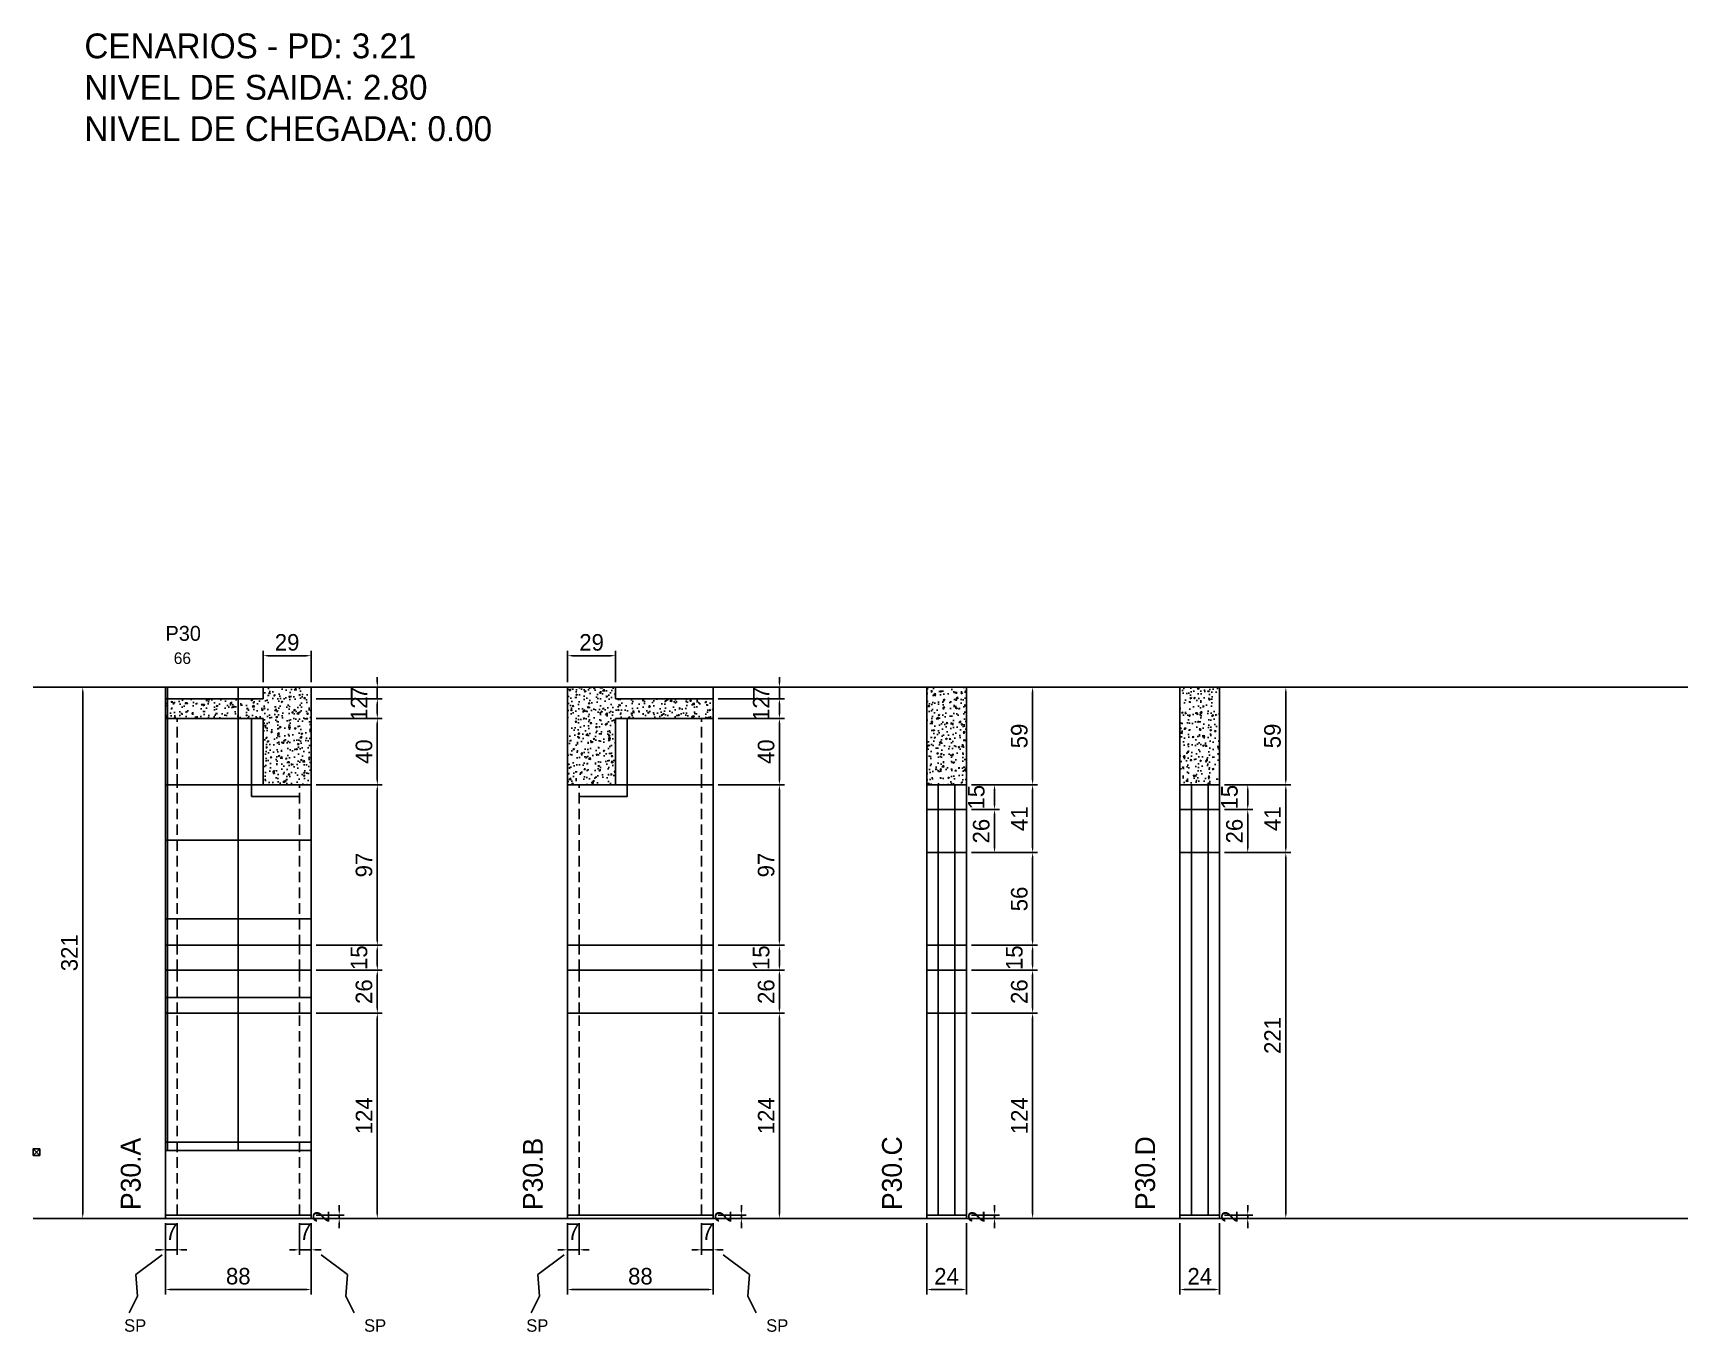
# Model space of a CAD drawing. Header units: centimetres. Extents: x -8500 to 4269, y -490 to 295.
# Drawn here: x -7000 to -6000, y -490 to 295 of the extents above; entities that cross this region are included whole.
import ezdxf

# ---------------------------------------------------------------- set-up
doc = ezdxf.new("R2010")
doc.units = ezdxf.units.CM
doc.linetypes.add('DASHED', pattern=[2, -2])
doc.linetypes.add('HIDDEN', pattern=[9.525, 6.35, -3.175])
for name, color, linetype in [('CHAPA', 140, 'Continuous'), ('COTA', 241, 'Continuous'), ('Madeira', 30, 'Continuous'), ('MEIO_PONT', 160, 'Continuous'), ('NOMENCLATURA', 7, 'Continuous'), ('Nível', 160, 'Continuous'), ('Painéis', 200, 'Continuous'), ('Perfil Metálico', 150, 'Continuous'), ('SARR_2.2x7', 40, 'Continuous'), ('SARRAFO DE PRESSAO', 200, 'Continuous'), ('Sarrafo de Pressão', 42, 'HIDDEN'), ('texto', 7, 'Continuous'), ('TEXTO_GERAL', 7, 'Continuous')]:
    doc.layers.add(name, color=color, linetype=linetype)
doc.dimstyles.new('PAINEL', dxfattribs={"dimtxt": 10, "dimasz": 3, "dimexe": 3, "dimexo": 3, "dimgap": 3, "dimtad": 1, "dimcen": 2.5, "dimclrd": 4, "dimclre": 4, "dimclrt": 240, "dimazin": 3, "dimtfac": 1, "dimtmove": 0, "dimatfit": 3})

# ---------------------------------------------------------------- blocks, each defined once
blk = doc.blocks.new('MULDURA')
at = {"layer": 'Paineis'}
for p, q in [((0, 0), (4, 4)), ((4, 0), (0, 4))]:
    blk.add_line(p, q, dxfattribs=at)
blk.add_lwpolyline([(0, 0), (4, 0), (4, 4), (0, 4)], close=True, dxfattribs=at)

msp = doc.modelspace()

# ---------------------------------------------------------------- hatches: boundary and pattern name
at = {"layer": 'COTA'}
h = msp.add_hatch(dxfattribs=at)
h.set_pattern_fill('AR-CONC', color=256, scale=0.05)
h.paths.add_polyline_path([(-6832, -159), (-6861, -159), (-6861, -119), (-6920, -119), (-6920, -107), (-6861, -107), (-6861, -100), (-6832, -100), (-6832, -107), (-6832, -119)])
h = msp.add_hatch(dxfattribs=at)
h.set_pattern_fill('AR-CONC', color=256, scale=0.05)
h.paths.add_polyline_path([(-6648, -159), (-6677, -159), (-6677, -119), (-6677, -107), (-6677, -100), (-6648, -100), (-6648, -107), (-6589, -107), (-6589, -119), (-6648, -119)])
h = msp.add_hatch(dxfattribs=at)
h.set_pattern_fill('AR-CONC', color=256, scale=0.05)
h.paths.add_polyline_path([(-6436, -159), (-6436, -100), (-6460, -100), (-6460, -159)])
h = msp.add_hatch(dxfattribs=at)
h.set_pattern_fill('AR-CONC', color=256, scale=0.05)
h.paths.add_polyline_path([(-6283, -159), (-6283, -100), (-6307, -100), (-6307, -159)])

# ---------------------------------------------------------------- linework, layer by layer
at = {"layer": 'CHAPA'}
msp.add_lwpolyline([(-6920, -380), (-6918.8, -380), (-6918.8, -100), (-6920, -100)], close=True, dxfattribs=at)
at = {"layer": 'COTA'}
for p, q in [((-6920, -107), (-6920, -100)), ((-6861, -100), (-6832, -100)), ((-6861, -107), (-6861, -100)), ((-6832, -159), (-6832, -100)), ((-6677, -100), (-6648, -100)), ((-6677, -159), (-6677, -100)), ((-6648, -107), (-6648, -100)), ((-6589, -107), (-6589, -100)), ((-6460, -159), (-6460, -100)), ((-6460, -100), (-6436, -100)), ((-6436, -159), (-6436, -100)), ((-6307, -159), (-6307, -100)), ((-6307, -100), (-6283, -100)), ((-6283, -159), (-6283, -100)), ((-6861, -159), (-6832, -159)), ((-6677, -159), (-6648, -159))]:
    msp.add_line(p, q, dxfattribs=at)
for points in [[(-6832, -159), (-6861, -159), (-6861, -119), (-6920, -119), (-6920, -107), (-6861, -107), (-6861, -100), (-6832, -100), (-6832, -107), (-6832, -119)], [(-6648, -159), (-6677, -159), (-6677, -119), (-6677, -107), (-6677, -100), (-6648, -100), (-6648, -107), (-6589, -107), (-6589, -119), (-6648, -119)], [(-6436, -159), (-6436, -100), (-6460, -100), (-6460, -159)], [(-6283, -159), (-6283, -100), (-6307, -100), (-6307, -159)]]:
    msp.add_lwpolyline(points, close=True, dxfattribs=at)
at = {"layer": 'COTA', "color": 4}
for points in [[(-6922, -443), (-6938, -455), (-6937, -468), (-6942, -478)], [(-6826, -443), (-6810, -455), (-6811, -468), (-6806, -478)], [(-6679, -443), (-6695, -455), (-6694, -468), (-6699, -478)], [(-6583, -443), (-6567, -455), (-6568, -468), (-6563, -478)]]:
    msp.add_lwpolyline(points, dxfattribs=at)
at = {"layer": 'Madeira'}
for points in [[(-6920, -192.4), (-6832, -192.4)], [(-6920, -287.6), (-6832, -287.6)]]:
    msp.add_lwpolyline(points, dxfattribs=at)
at = {"layer": 'MEIO_PONT'}
msp.add_lwpolyline([(-6920, -240), (-6832, -240)], dxfattribs=at)
at = {"layer": 'Nível', "linetype": 'DASHED'}
for points in [[(-7000, -100), (-6000, -100)], [(-7000, -421), (-6000, -421)]]:
    msp.add_lwpolyline(points, dxfattribs=at)
at = {"layer": 'Painéis'}
for p, q in [((-6920, -421), (-6920, -100)), ((-6920, -119), (-6861, -119)), ((-6861, -159), (-6861, -119)), ((-6648, -119), (-6589, -119)), ((-6648, -159), (-6648, -119)), ((-6589, -421), (-6589, -119)), ((-6920, -159), (-6861, -159)), ((-6832, -421), (-6832, -159)), ((-6677, -421), (-6677, -159)), ((-6648, -159), (-6589, -159)), ((-6460, -159), (-6436, -159)), ((-6460, -421), (-6460, -159)), ((-6436, -421), (-6436, -159)), ((-6307, -159), (-6283, -159)), ((-6307, -421), (-6307, -159)), ((-6283, -421), (-6283, -159)), ((-6460, -174), (-6436, -174)), ((-6307, -174), (-6283, -174)), ((-6460, -200), (-6436, -200)), ((-6307, -200), (-6283, -200)), ((-6920, -256), (-6832, -256)), ((-6677, -256), (-6589, -256)), ((-6460, -256), (-6436, -256)), ((-6920, -271), (-6832, -271)), ((-6677, -271), (-6589, -271)), ((-6460, -271), (-6436, -271)), ((-6920, -297), (-6832, -297)), ((-6677, -297), (-6589, -297)), ((-6460, -297), (-6436, -297)), ((-6920, -419), (-6832, -419)), ((-6677, -419), (-6589, -419)), ((-6460, -419), (-6436, -419)), ((-6307, -419), (-6283, -419))]:
    msp.add_line(p, q, dxfattribs=at)
for points in [[(-6920, -107), (-6920, -100), (-6861, -100), (-6861, -107)], [(-6920, -380), (-6832, -380), (-6832, -100), (-6920, -100)], [(-6648, -107), (-6648, -100), (-6589, -100), (-6589, -107)]]:
    msp.add_lwpolyline(points, close=True, dxfattribs=at)
at = {"layer": 'Perfil Metálico'}
msp.add_line((-6876, -380), (-6876, -100), dxfattribs=at)
at = {"layer": 'SARR_2.2x7'}
for p, q in [((-6920, -107), (-6861, -107)), ((-6648, -107), (-6589, -107))]:
    msp.add_line(p, q, dxfattribs=at)
for points in [[(-6868, -159), (-6868, -119)], [(-6641, -159), (-6641, -119)], [(-6861, -159), (-6868, -159), (-6868, -166), (-6839, -166)], [(-6648, -159), (-6641, -159), (-6641, -166), (-6670, -166)], [(-6453, -174), (-6453, -159)], [(-6443, -174), (-6443, -159)], [(-6300, -174), (-6300, -159)], [(-6290, -174), (-6290, -159)], [(-6453, -200), (-6453, -174)], [(-6443, -200), (-6443, -174)], [(-6300, -200), (-6300, -174)], [(-6290, -200), (-6290, -174)], [(-6453, -256), (-6453, -200)], [(-6443, -256), (-6443, -200)], [(-6300, -419), (-6300, -200)], [(-6290, -419), (-6290, -200)], [(-6453, -271), (-6453, -256)], [(-6443, -271), (-6443, -256)], [(-6453, -297), (-6453, -271)], [(-6443, -297), (-6443, -271)], [(-6453, -419), (-6453, -297)], [(-6443, -419), (-6443, -297)]]:
    msp.add_lwpolyline(points, dxfattribs=at)
at = {"layer": 'SARRAFO DE PRESSAO'}
msp.add_lwpolyline([(-6920, -380), (-6832, -380), (-6832, -375), (-6920, -375)], close=True, dxfattribs=at)
at = {"layer": 'Sarrafo de Pressão', "linetype": 'HIDDEN'}
for points in [[(-6913, -159), (-6913, -119)], [(-6596, -159), (-6596, -119)], [(-6913, -256), (-6913, -159)], [(-6839, -256), (-6839, -159)], [(-6670, -256), (-6670, -159)], [(-6596, -256), (-6596, -159)], [(-6913, -271), (-6913, -256)], [(-6839, -271), (-6839, -256)], [(-6670, -271), (-6670, -256)], [(-6596, -271), (-6596, -256)], [(-6913, -297), (-6913, -271)], [(-6839, -297), (-6839, -271)], [(-6670, -297), (-6670, -271)], [(-6596, -297), (-6596, -271)], [(-6913, -419), (-6913, -297)], [(-6839, -419), (-6839, -297)], [(-6670, -419), (-6670, -297)], [(-6596, -419), (-6596, -297)]]:
    msp.add_lwpolyline(points, dxfattribs=at)

# ---------------------------------------------------------------- block references
at = {"layer": 'COTA'}
msp.add_blockref('MULDURA', (-7000, -383), dxfattribs=at)

# ---------------------------------------------------------------- texts
at = {"layer": 'NOMENCLATURA'}
for s, p in [('CENARIOS - PD: 3.21', (-6969, 280)), ('NIVEL DE SAIDA: 2.80', (-6969, 255)), ('NIVEL DE CHEGADA: 0.00', (-6969, 230))]:
    msp.add_text(s, height=15, dxfattribs=at).set_placement(p)
for s, p in [('P30.A', (-6935, -416)), ('P30.B', (-6692, -416)), ('P30.C', (-6475, -416)), ('P30.D', (-6322, -416))]:
    msp.add_text(s, height=12, rotation=90, dxfattribs=at).set_placement(p)
at = {"layer": 'texto'}
msp.add_text('66', height=7, dxfattribs=at).set_placement((-6915, -86))
at = {"layer": 'texto', "color": 4, "char_height": 7.5, "attachment_point": 1}
for insert in [(-6945, -482), (-6800, -482), (-6702, -482), (-6557, -482)]:
    msp.add_mtext('SP', dxfattribs=dict(at, insert=insert))
at = {"layer": 'TEXTO_GERAL'}
msp.add_text('P30', height=9, dxfattribs=at).set_placement((-6920, -72))

# ---------------------------------------------------------------- dimensions: what is measured, and where the dimension line sits
at = {"layer": 'COTA', "color": 4}
for base, p1, p2 in [((-6861, -81), (-6861, -100), (-6832, -100)), ((-6677, -81), (-6677, -100), (-6648, -100)), ((-6920, -440), (-6920, -421), (-6913, -421)), ((-6920, -464), (-6920, -421), (-6832, -421)), ((-6839, -440), (-6839, -421), (-6832, -421)), ((-6677, -440), (-6677, -421), (-6670, -421)), ((-6677, -464), (-6677, -421), (-6589, -421)), ((-6596, -440), (-6596, -421), (-6589, -421)), ((-6460, -464), (-6460, -421), (-6436, -421)), ((-6307, -464), (-6307, -421), (-6283, -421))]:
    msp.add_linear_dim(base=base, p1=p1, p2=p2, dimstyle='PAINEL', dxfattribs=at).render()
at = {"layer": 'COTA'}
msp.add_linear_dim(base=(-6970, -421), p1=(-6950, -421), p2=(-6950, -100), angle=90, dimstyle='PAINEL', dxfattribs=at).render()
at = {"layer": 'COTA', "color": 4}
for base, p1, p2 in [((-6792, -107), (-6832, -107), (-6832, -100)), ((-6549, -107), (-6589, -107), (-6589, -100)), ((-6396, -159), (-6436, -159), (-6436, -100)), ((-6243, -159), (-6283, -159), (-6283, -100)), ((-6792, -119), (-6832, -119), (-6832, -107)), ((-6549, -119), (-6589, -119), (-6589, -107)), ((-6792, -159), (-6832, -159), (-6832, -119)), ((-6549, -159), (-6589, -159), (-6589, -119)), ((-6792, -256), (-6832, -256), (-6832, -159)), ((-6549, -256), (-6589, -256), (-6589, -159)), ((-6419, -174), (-6436, -174), (-6436, -159)), ((-6396, -200), (-6436, -200), (-6436, -159)), ((-6266, -174), (-6283, -174), (-6283, -159)), ((-6243, -200), (-6283, -200), (-6283, -159)), ((-6419, -200), (-6436, -200), (-6436, -174)), ((-6266, -200), (-6283, -200), (-6283, -174)), ((-6396, -256), (-6436, -256), (-6436, -200)), ((-6243, -421), (-6283, -421), (-6283, -200)), ((-6792, -271), (-6832, -271), (-6832, -256)), ((-6549, -271), (-6589, -271), (-6589, -256)), ((-6396, -271), (-6436, -271), (-6436, -256)), ((-6792, -297), (-6832, -297), (-6832, -271)), ((-6549, -297), (-6589, -297), (-6589, -271)), ((-6396, -297), (-6436, -297), (-6436, -271)), ((-6792, -421), (-6832, -421), (-6832, -297)), ((-6549, -421), (-6589, -421), (-6589, -297)), ((-6396, -421), (-6436, -421), (-6436, -297)), ((-6815, -421), (-6832, -421), (-6832, -419)), ((-6572, -421), (-6589, -421), (-6589, -419)), ((-6419, -421), (-6436, -421), (-6436, -419)), ((-6266, -421), (-6283, -421), (-6283, -419))]:
    msp.add_linear_dim(base=base, p1=p1, p2=p2, angle=90, dimstyle='PAINEL', dxfattribs=at).render()

doc.saveas('drawing.dxf')
